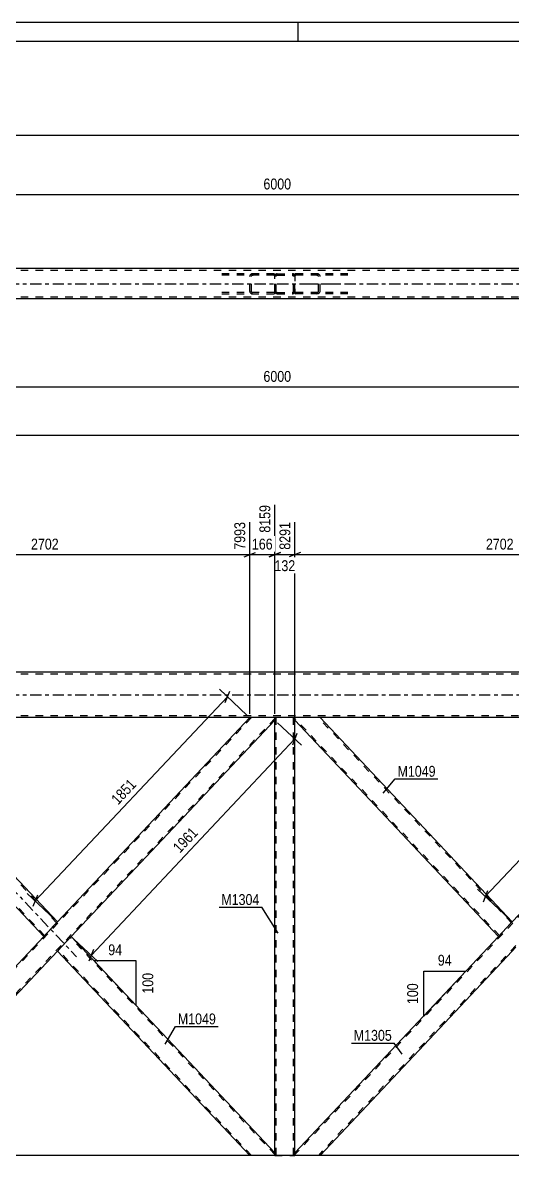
# Model space of a CAD drawing. Header units: millimetres. Extents: x -82 to 1107, y -663 to 178.
# Drawn here: x 194.4 to 323.5, y -121.6 to 177.5 of the extents above; entities that cross this region are included whole.
import ezdxf

# ---------------------------------------------------------------- set-up
doc = ezdxf.new("R2010")
doc.units = ezdxf.units.MM
doc.linetypes.add('DXK_LINE_DOT2', pattern=[3.9198, 1.9599, -1.9599])
doc.linetypes.add('DXK_LINE_DOT3', pattern=[5.9187, 2.979, -0.9799, 0.9799, -0.9799])
doc.styles.add('Arial Narrow', font='ARIALN.TTF', dxfattribs={"height": 0.2})

# ---------------------------------------------------------------- blocks, each defined once
blk = doc.blocks.new('Unknown-348431369-1163')
at = {"color": 5, "linetype": 'Continuous'}
for p, q in [((1107.01, 177.55), (-81.99, 177.55)), ((267.01, 172.55), (267.01, 177.55)), ((1102.01, 172.55), (-76.99, 172.55))]:
    blk.add_line(p, q, dxfattribs=at)
blk = doc.blocks.new('Part-348431369-1482 - 1390')
at = {"color": 2, "linetype": 'Continuous'}
for p, q in [((381.55, 6), (145.55, 6)), ((377.05, -6), (150.05, -6))]:
    blk.add_line(p, q, dxfattribs=at)
at = {"color": 7, "linetype": 'DXK_LINE_DOT2'}
for p, q in [((991.54, 5.52), (12.9, 5.52)), ((991.54, -5.52), (12.9, -5.52))]:
    blk.add_line(p, q, dxfattribs=at)
at = {"color": 7, "linetype": 'DXK_LINE_DOT3'}
blk.add_line((12.9, 0), (991.54, 0), dxfattribs=at)
blk = doc.blocks.new('Part-348431369-1497 - 1390')
at = {"color": 2, "linetype": 'Continuous'}
blk.add_line((865.94, -121.6), (141.14, -121.6), dxfattribs=at)
blk = doc.blocks.new('Part-348431369-1593 - 1390')
at = {"color": 7, "linetype": 'DXK_LINE_DOT3'}
blk.add_line((142.33, 1.28), (208.58, -69.16), dxfattribs=at)
at = {"color": 7, "linetype": 'DXK_LINE_DOT2'}
for p, q in [((152.81, -6), (146.18, -6)), ((146.18, -6.48), (146.18, -6)), ((200.14, -63.57), (146.18, -6.19)), ((203.32, -60.18), (152.37, -6)), ((203.51, -59.98), (203.1, -60.41)), ((200.14, -63.57), (200.15, -63.55))]:
    blk.add_line(p, q, dxfattribs=at)
at = {"color": 2, "linetype": 'Continuous'}
for p, q in [((146.18, -6.66), (146.18, -6.48)), ((199.92, -63.8), (146.18, -6.66)), ((203.54, -59.95), (152.81, -6)), ((203.1, -60.41), (199.92, -63.8)), ((203.54, -59.95), (203.1, -60.41))]:
    blk.add_line(p, q, dxfattribs=at)
blk = doc.blocks.new('Part-348431369-1727 - 1390')
at = {"color": 2, "linetype": 'Continuous'}
for p, q in [((207.16, -63.8), (203.54, -67.65)), ((260.9, -120.94), (207.16, -63.8)), ((254.27, -121.6), (203.54, -67.65)), ((260.9, -121.6), (260.9, -120.94))]:
    blk.add_line(p, q, dxfattribs=at)
at = {"color": 7, "linetype": 'DXK_LINE_DOT2'}
for p, q in [((260.9, -121.41), (206.94, -64.03)), ((203.76, -67.42), (203.78, -67.4)), ((254.71, -121.6), (203.76, -67.42)), ((260.9, -121.6), (254.27, -121.6))]:
    blk.add_line(p, q, dxfattribs=at)
blk = doc.blocks.new('Part-348431369-1820 - 1390')
at = {"color": 2, "linetype": 'Continuous'}
for p, q in [((266.18, -6.66), (266.18, -6)), ((319.92, -63.8), (266.18, -6.66)), ((323.54, -59.95), (272.81, -6)), ((323.1, -60.41), (319.92, -63.8)), ((323.54, -59.95), (323.1, -60.41))]:
    blk.add_line(p, q, dxfattribs=at)
at = {"color": 7, "linetype": 'DXK_LINE_DOT2'}
for p, q in [((272.81, -6), (266.18, -6)), ((320.14, -63.57), (266.18, -6.19)), ((323.32, -60.18), (272.37, -6)), ((323.51, -59.98), (323.1, -60.41)), ((320.14, -63.57), (320.15, -63.55))]:
    blk.add_line(p, q, dxfattribs=at)
blk = doc.blocks.new('Part-348431369-1825 - 1390')
at = {"color": 7, "linetype": 'DXK_LINE_DOT2'}
for p, q in [((374.71, -6), (266.18, -121.41)), ((380.9, -6.19), (272.37, -121.6)), ((380.9, -6), (374.27, -6)), ((380.9, -6.48), (380.9, -6)), ((323.54, -59.95), (319.92, -63.8)), ((327.16, -63.8), (323.54, -67.65)), ((272.81, -121.6), (266.18, -121.6))]:
    blk.add_line(p, q, dxfattribs=at)
at = {"color": 2, "linetype": 'Continuous'}
for p, q in [((374.27, -6), (323.54, -59.95)), ((380.9, -6.66), (327.16, -63.8)), ((380.9, -6.66), (380.9, -6.48)), ((266.18, -120.94), (319.92, -63.8)), ((323.54, -67.65), (272.81, -121.6)), ((266.18, -121.6), (266.18, -120.94))]:
    blk.add_line(p, q, dxfattribs=at)
blk = doc.blocks.new('Part-348431369-1850 - 1390')
at = {"color": 7, "linetype": 'DXK_LINE_DOT2'}
for p, q in [((254.71, -6), (146.18, -121.41)), ((260.9, -6.19), (152.37, -121.6)), ((260.9, -6), (254.27, -6)), ((203.54, -59.95), (199.92, -63.8)), ((207.16, -63.8), (203.54, -67.65)), ((152.81, -121.6), (146.18, -121.6))]:
    blk.add_line(p, q, dxfattribs=at)
at = {"color": 2, "linetype": 'Continuous'}
for p, q in [((254.27, -6), (203.54, -59.95)), ((260.9, -6.66), (207.16, -63.8)), ((260.9, -6.66), (260.9, -6)), ((146.18, -120.94), (199.92, -63.8)), ((203.54, -67.65), (152.81, -121.6)), ((146.18, -121.6), (146.18, -120.94))]:
    blk.add_line(p, q, dxfattribs=at)
blk = doc.blocks.new('Part-348431369-1855 - 1390')
at = {"color": 7, "linetype": 'DXK_LINE_DOT2'}
for p, q in [((266.18, -6), (260.9, -6)), ((260.9, -6.66), (260.9, -6)), ((261.22, -121.6), (261.22, -6)), ((265.86, -121.6), (265.86, -6)), ((266.18, -6.66), (266.18, -6)), ((260.9, -121.6), (260.9, -120.94)), ((260.9, -121.6), (266.18, -121.6)), ((266.18, -121.6), (266.18, -120.94))]:
    blk.add_line(p, q, dxfattribs=at)
at = {"color": 2, "linetype": 'Continuous'}
for p, q in [((260.9, -120.94), (260.9, -6.66)), ((266.18, -120.94), (266.18, -6.66))]:
    blk.add_line(p, q, dxfattribs=at)
blk = doc.blocks.new('Part-348431369-3774 - 3591')
at = {"color": 7, "linetype": 'DXK_LINE_DOT2'}
for p, q in [((260.64, 111.22), (246.91, 111.22)), ((260.64, 110.9), (246.91, 110.9)), ((254.34, 110.83), (254.27, 110.58)), ((254.71, 110.58), (254.75, 110.71)), ((255.15, 111.22), (254.82, 111.17)), ((254.98, 110.88), (255.15, 110.9)), ((260.64, 111.22), (260.9, 111.19)), ((260.64, 110.9), (260.81, 110.88)), ((260.81, 110.88), (260.9, 110.84)), ((260.9, 105.98), (260.9, 111.19)), ((254.27, 106.58), (254.27, 110.58)), ((254.71, 106.58), (254.71, 110.58)), ((260.64, 106.26), (246.91, 106.26)), ((246.91, 105.94), (260.64, 105.94)), ((254.27, 106.58), (254.34, 106.34)), ((254.75, 106.46), (254.71, 106.58)), ((254.82, 105.99), (255.15, 105.94)), ((255.15, 106.26), (254.98, 106.29)), ((260.81, 106.29), (260.64, 106.26)), ((260.64, 105.94), (260.9, 105.98)), ((260.9, 106.33), (260.81, 106.29))]:
    blk.add_line(p, q, dxfattribs=at)
at = {"color": 7, "linetype": 'DXK_LINE_DOT3'}
blk.add_line((249.66, 108.58), (257.9, 108.58), dxfattribs=at)
at = {"color": 7, "linetype": 'DXK_LINE_DOT2'}
for centre, radius, start, end in [((255.02, 110.4), 0.802, 104.5547, 147.5896), ((255.08, 110.49), 0.401, 104.5547, 147.5896), ((255.02, 106.77), 0.802, 212.4104, 255.4453), ((255.08, 106.68), 0.401, 212.4104, 255.4453)]:
    blk.add_arc(centre, radius, start, end, dxfattribs=at)
blk = doc.blocks.new('Part-348431369-3792 - 3591')
at = {"color": 7, "linetype": 'DXK_LINE_DOT2'}
for p, q in [((266.44, 111.22), (266.18, 111.19)), ((266.18, 111.19), (266.18, 105.98)), ((266.18, 110.84), (266.27, 110.88)), ((266.27, 110.88), (266.44, 110.9)), ((280.17, 111.22), (266.44, 111.22)), ((280.17, 110.9), (266.44, 110.9)), ((272.26, 111.17), (271.93, 111.22)), ((271.93, 110.9), (272.1, 110.88)), ((272.33, 110.71), (272.37, 110.58)), ((272.81, 110.58), (272.74, 110.83)), ((272.37, 106.58), (272.37, 110.58)), ((272.81, 106.58), (272.81, 110.58)), ((266.27, 106.29), (266.18, 106.33)), ((266.18, 105.98), (266.44, 105.94)), ((266.44, 106.26), (266.27, 106.29)), ((280.17, 106.26), (266.44, 106.26)), ((280.17, 105.94), (266.44, 105.94)), ((272.1, 106.29), (271.93, 106.26)), ((271.93, 105.94), (272.26, 105.99)), ((272.37, 106.58), (272.33, 106.46)), ((272.74, 106.34), (272.81, 106.58))]:
    blk.add_line(p, q, dxfattribs=at)
at = {"color": 7, "linetype": 'DXK_LINE_DOT3'}
blk.add_line((269.18, 108.58), (277.42, 108.58), dxfattribs=at)
at = {"color": 7, "linetype": 'DXK_LINE_DOT2'}
for centre, radius, start, end in [((272, 110.49), 0.401, 32.4104, 75.4453), ((272.06, 110.4), 0.802, 32.4104, 75.4453), ((272, 106.68), 0.401, 284.5547, 327.5896), ((272.06, 106.77), 0.802, 284.5547, 327.5896)]:
    blk.add_arc(centre, radius, start, end, dxfattribs=at)
blk = doc.blocks.new('Part-348431369-3805 - 3591')
at = {"color": 7, "linetype": 'DXK_LINE_DOT2'}
for p, q in [((991.54, 112.1), (12.9, 112.1)), ((991.54, 105.06), (12.9, 105.06))]:
    blk.add_line(p, q, dxfattribs=at)
at = {"color": 2, "linetype": 'Continuous'}
for p, q in [((381.55, 112.58), (145.55, 112.58)), ((381.55, 104.58), (145.55, 104.58))]:
    blk.add_line(p, q, dxfattribs=at)
at = {"color": 7, "linetype": 'DXK_LINE_DOT3'}
blk.add_line((12.9, 108.58), (991.54, 108.58), dxfattribs=at)
blk = doc.blocks.new('Part-348431369-3806 - 3591')
at = {"color": 7, "linetype": 'DXK_LINE_DOT2'}
for p, q in [((260.95, 110.83), (260.9, 110.58)), ((261.22, 110.58), (261.24, 110.71)), ((261.54, 111.22), (261.3, 111.17)), ((261.42, 110.88), (261.54, 110.9)), ((261.54, 111.22), (265.54, 111.22)), ((261.54, 110.9), (265.54, 110.9)), ((265.78, 111.17), (265.54, 111.22)), ((265.54, 110.9), (265.66, 110.88)), ((265.84, 110.71), (265.86, 110.58)), ((266.18, 110.58), (266.13, 110.83)), ((260.9, 106.58), (260.9, 110.58)), ((261.22, 106.58), (261.22, 110.58)), ((265.86, 106.58), (265.86, 110.58)), ((266.18, 106.58), (266.18, 110.58)), ((260.9, 106.58), (260.95, 106.34)), ((261.24, 106.46), (261.22, 106.58)), ((261.3, 105.99), (261.54, 105.94)), ((261.54, 106.26), (261.42, 106.29)), ((261.54, 106.26), (265.54, 106.26)), ((261.54, 105.94), (265.54, 105.94)), ((265.66, 106.29), (265.54, 106.26)), ((265.54, 105.94), (265.78, 105.99)), ((265.86, 106.58), (265.84, 106.46)), ((266.13, 106.34), (266.18, 106.58))]:
    blk.add_line(p, q, dxfattribs=at)
at = {"color": 7, "linetype": 'DXK_LINE_DOT3'}
blk.add_line((263.54, 108.58), (263.54, 108.58), dxfattribs=at)
at = {"color": 7, "linetype": 'DXK_LINE_DOT2'}
for centre, radius, start, end in [((261.54, 110.58), 0.64, 112.5, 157.5), ((261.54, 110.58), 0.32, 112.5, 157.5), ((265.54, 110.58), 0.32, 22.5, 67.5), ((265.54, 110.58), 0.64, 22.5, 67.5), ((261.54, 106.58), 0.64, 202.5, 247.5), ((261.54, 106.58), 0.32, 202.5, 247.5), ((265.54, 106.58), 0.32, 292.5, 337.5), ((265.54, 106.58), 0.64, 292.5, 337.5)]:
    blk.add_arc(centre, radius, start, end, dxfattribs=at)
blk = doc.blocks.new('StraightDimension-348431369-15277 - 1390')
at = {"color": 7, "linetype": 'Continuous'}
for p, q in [((266.18, -5.66), (266.18, 45.66)), ((374.27, -5), (374.27, 47.49)), ((267.68, 37.65), (264.68, 36.45)), ((266.18, 37.05), (374.27, 37.05)), ((372.77, 36.45), (375.77, 37.65))]:
    blk.add_line(p, q, dxfattribs=at)
at = {"color": 0, "linetype": 'Continuous'}
blk.add_wipeout([(373.67, 48.09), (369.47, 48.09), (369.47, 37.75), (373.67, 37.75)], dxfattribs=at)
at = {"color": 0}
blk.add_wipeout([(324.48, 37.8), (324.48, 42), (315.97, 42), (315.97, 37.8)], dxfattribs=at)
at = {"color": 3, "linetype": 'Continuous', "style": 'Arial Narrow'}
blk.add_text('10993', height=2.863, rotation=90.0002, dxfattribs=at).set_placement((373.07, 38.35))
at = {"color": 3, "style": 'Arial Narrow'}
blk.add_text('2702', height=2.863, dxfattribs=at).set_placement((316.57, 38.4))
blk = doc.blocks.new('StraightDimension-348431369-16410 - 1390')
at = {"color": 7, "linetype": 'Continuous'}
for p, q in [((316.4, -53.23), (367.13, 0.72)), ((373.55, -5.31), (365.06, 2.67)), ((366.54, -0.79), (367.72, 2.22)), ((322.81, -59.26), (314.32, -51.28)), ((316.99, -51.73), (315.81, -54.73))]:
    blk.add_line(p, q, dxfattribs=at)
at = {"color": 0}
blk.add_wipeout([(344.14, -22.64), (341.08, -19.77), (335.24, -25.97), (338.3, -28.84)], dxfattribs=at)
at = {"color": 3, "style": 'Arial Narrow'}
blk.add_text('1851', height=2.863, rotation=46.7591, dxfattribs=at).set_placement((338.28, -28))
blk = doc.blocks.new('StraightDimension-348431369-15278 - 1390')
at = {"color": 7, "linetype": 'Continuous'}
for p, q in [((260.9, -5), (260.9, 50.16)), ((266.18, -5.66), (266.18, 45.66)), ((259.4, 36.45), (262.4, 37.65)), ((260.9, 37.05), (266.18, 37.05)), ((267.68, 37.65), (264.68, 36.45))]:
    blk.add_line(p, q, dxfattribs=at)
at = {"color": 0}
blk.add_wipeout([(266.88, 32.1), (266.88, 36.3), (260.2, 36.3), (260.2, 32.1)], dxfattribs=at)
at = {"color": 3, "style": 'Arial Narrow'}
blk.add_text('132', height=2.863, dxfattribs=at).set_placement((260.8, 32.7))
at = {"color": 0, "linetype": 'Continuous'}
blk.add_wipeout([(265.58, 46.26), (261.38, 46.26), (261.38, 37.75), (265.58, 37.75)], dxfattribs=at)
at = {"color": 3, "linetype": 'Continuous', "style": 'Arial Narrow'}
blk.add_text('8291', height=2.863, rotation=90.0002, dxfattribs=at).set_placement((264.98, 38.35))
blk = doc.blocks.new('StraightDimension-348431369-15279 - 1390')
at = {"color": 7, "linetype": 'Continuous'}
for p, q in [((260.9, -5), (260.9, 50.16)), ((254.27, -5), (254.27, 45.66)), ((252.77, 36.45), (255.77, 37.65)), ((254.27, 37.05), (260.9, 37.05)), ((262.4, 37.65), (259.4, 36.45))]:
    blk.add_line(p, q, dxfattribs=at)
at = {"color": 0}
blk.add_wipeout([(260.93, 37.8), (260.93, 42), (254.24, 42), (254.24, 37.8)], dxfattribs=at)
at = {"color": 0, "linetype": 'Continuous'}
blk.add_wipeout([(260.3, 50.76), (256.1, 50.76), (256.1, 42.25), (260.3, 42.25)], dxfattribs=at)
at = {"color": 3, "linetype": 'Continuous', "style": 'Arial Narrow'}
blk.add_text('8159', height=2.863, rotation=90.0002, dxfattribs=at).set_placement((259.7, 42.85))
at = {"color": 3, "style": 'Arial Narrow'}
blk.add_text('166', height=2.863, dxfattribs=at).set_placement((254.84, 38.4))
blk = doc.blocks.new('StraightDimension-348431369-15280 - 1390')
at = {"color": 7, "linetype": 'Continuous'}
for p, q in [((146.18, -5), (146.18, 45.66)), ((254.27, -5), (254.27, 45.66)), ((147.68, 37.65), (144.68, 36.45)), ((146.18, 37.05), (254.27, 37.05)), ((252.77, 36.45), (255.77, 37.65))]:
    blk.add_line(p, q, dxfattribs=at)
at = {"color": 0, "linetype": 'Continuous'}
blk.add_wipeout([(253.67, 46.26), (249.47, 46.26), (249.47, 37.75), (253.67, 37.75)], dxfattribs=at)
at = {"color": 0}
blk.add_wipeout([(204.48, 37.8), (204.48, 42), (195.97, 42), (195.97, 37.8)], dxfattribs=at)
at = {"color": 3, "linetype": 'Continuous', "style": 'Arial Narrow'}
blk.add_text('7993', height=2.863, rotation=90.0002, dxfattribs=at).set_placement((253.07, 38.35))
at = {"color": 3, "style": 'Arial Narrow'}
blk.add_text('2702', height=2.863, dxfattribs=at).set_placement((196.57, 38.4))
blk = doc.blocks.new('StraightDimension-348431369-16374 - 1390')
at = {"color": 7, "linetype": 'Continuous'}
for p, q in [((253.55, -5.31), (246.32, 1.48)), ((247.81, -1.98), (248.99, 1.03)), ((197.66, -54.42), (248.4, -0.47)), ((202.81, -59.26), (195.59, -52.47)), ((198.26, -52.92), (197.07, -55.92))]:
    blk.add_line(p, q, dxfattribs=at)
at = {"color": 0}
blk.add_wipeout([(225.4, -23.83), (222.34, -20.96), (216.51, -27.16), (219.57, -30.03)], dxfattribs=at)
at = {"color": 3, "style": 'Arial Narrow'}
blk.add_text('1851', height=2.863, rotation=46.7591, dxfattribs=at).set_placement((219.54, -29.19))
blk = doc.blocks.new('StraightDimension-348431369-16395 - 1390')
at = {"color": 7, "linetype": 'Continuous'}
for p, q in [((261.63, -7.35), (267.94, -13.28)), ((212.45, -68.78), (266.19, -11.64)), ((265.6, -13.14), (266.78, -10.13)), ((207.89, -64.49), (214.2, -70.42)), ((213.04, -67.27), (211.86, -70.28))]:
    blk.add_line(p, q, dxfattribs=at)
at = {"color": 0}
blk.add_wipeout([(241.69, -36.59), (238.63, -33.71), (232.8, -39.91), (235.86, -42.79)], dxfattribs=at)
at = {"color": 3, "style": 'Arial Narrow'}
blk.add_text('1961', height=2.863, rotation=46.7591, dxfattribs=at).set_placement((235.83, -41.94))
blk = doc.blocks.new('AngleDimension-348431369-16647 - 1390')
at = {"color": 7, "linetype": 'Continuous'}
for p, q in [((220.7, -78.2), (213.23, -70.25)), ((224.32, -70.25), (213.23, -70.25)), ((224.32, -82.05), (213.23, -70.25)), ((224.32, -82.05), (224.32, -70.25))]:
    blk.add_line(p, q, dxfattribs=at)
at = {"color": 0}
for points in [[(221.2, -69.35), (221.2, -65.15), (216.35, -65.15), (216.35, -69.35)], [(229.42, -72.8), (225.22, -72.8), (225.22, -79.49), (229.42, -79.49)]]:
    blk.add_wipeout(points, dxfattribs=at)
at = {"color": 3, "style": 'Arial Narrow'}
blk.add_text('94', height=2.863, dxfattribs=at).set_placement((216.95, -68.75))
blk.add_text('100', height=2.863, rotation=90.0002, dxfattribs=at).set_placement((228.82, -78.89))
blk = doc.blocks.new('AngleDimension-348431369-16674 - 1390')
at = {"color": 7, "linetype": 'Continuous'}
for p, q in [((300.17, -73), (311.27, -73)), ((300.17, -84.8), (311.27, -73)), ((300.17, -84.8), (300.17, -73)), ((304.34, -80.36), (311.27, -73))]:
    blk.add_line(p, q, dxfattribs=at)
at = {"color": 0}
for points in [[(308.15, -72.1), (308.15, -67.9), (303.29, -67.9), (303.29, -72.1)], [(299.27, -75.55), (295.07, -75.55), (295.07, -82.24), (299.27, -82.24)]]:
    blk.add_wipeout(points, dxfattribs=at)
at = {"color": 3, "style": 'Arial Narrow'}
blk.add_text('94', height=2.863, dxfattribs=at).set_placement((303.89, -71.5))
blk.add_text('100', height=2.863, rotation=90.0002, dxfattribs=at).set_placement((298.67, -81.64))
blk = doc.blocks.new('StraightDimension-348431369-3866 - 3591')
at = {"color": 7, "linetype": 'Continuous'}
for p, q in [((141.55, 99.21), (141.55, 78.94)), ((381.55, 98.34), (381.55, 78.94)), ((143.05, 81.94), (140.05, 80.74)), ((141.55, 81.34), (381.55, 81.34)), ((380.05, 80.74), (383.05, 81.94))]:
    blk.add_line(p, q, dxfattribs=at)
at = {"color": 0}
blk.add_wipeout([(265.81, 82.09), (265.81, 86.29), (257.29, 86.29), (257.29, 82.09)], dxfattribs=at)
at = {"color": 3, "style": 'Arial Narrow'}
blk.add_text('6000', height=2.863, dxfattribs=at).set_placement((257.89, 82.69))
blk = doc.blocks.new('StraightDimension-348431369-10660 - 3591')
at = {"color": 7, "linetype": 'Continuous'}
blk.add_line((0, 147.86), (1004.44, 147.86), dxfattribs=at)
blk = doc.blocks.new('StraightDimension-348431369-3921 - 3591')
at = {"color": 7, "linetype": 'Continuous'}
for p, q in [((141.55, 124.48), (141.55, 140.76)), ((381.55, 118.38), (381.55, 142.59)), ((143.05, 132.75), (140.05, 131.55)), ((141.55, 132.15), (381.55, 132.15)), ((380.05, 131.55), (383.05, 132.75))]:
    blk.add_line(p, q, dxfattribs=at)
at = {"color": 0, "linetype": 'Continuous'}
blk.add_wipeout([(380.95, 143.19), (376.75, 143.19), (376.75, 132.85), (380.95, 132.85)], dxfattribs=at)
at = {"color": 0}
blk.add_wipeout([(265.81, 132.9), (265.81, 137.1), (257.29, 137.1), (257.29, 132.9)], dxfattribs=at)
at = {"color": 3, "linetype": 'Continuous', "style": 'Arial Narrow'}
blk.add_text('11175', height=2.863, rotation=90.0002, dxfattribs=at).set_placement((380.35, 133.45))
at = {"color": 3, "style": 'Arial Narrow'}
blk.add_text('6000', height=2.863, dxfattribs=at).set_placement((257.89, 133.5))
blk = doc.blocks.new('StraightDimension-348431369-4084 - 3591')
at = {"color": 7, "linetype": 'Continuous'}
blk.add_line((-1, 68.63), (1005.44, 68.63), dxfattribs=at)
blk = doc.blocks.new('Mark-348431369-1723 - 1390')
at = {"color": 0}
blk.add_wipeout([(245.37, -87), (245.37, -84), (235.31, -84), (235.31, -87)], dxfattribs=at)
blk.add_wipeout([(245.37, -87), (245.37, -84), (235.31, -84), (235.31, -87)], dxfattribs=at)
at = {"color": 30, "linetype": 'Continuous'}
for p, q in [((231.97, -92.21), (234.71, -87.6)), ((234.71, -87.6), (245.97, -87.6))]:
    blk.add_line(p, q, dxfattribs=at)
at = {"color": 3, "style": 'Arial Narrow'}
blk.add_text('M1049', height=2.863, dxfattribs=at).set_placement((235.31, -87))
blk = doc.blocks.new('Mark-348431369-1816 - 1390')
at = {"color": 0}
blk.add_wipeout([(303.31, -21.6), (303.31, -18.6), (293.26, -18.6), (293.26, -21.6)], dxfattribs=at)
blk.add_wipeout([(303.31, -21.6), (303.31, -18.6), (293.26, -18.6), (293.26, -21.6)], dxfattribs=at)
at = {"color": 30, "linetype": 'Continuous'}
for p, q in [((289.45, -25.99), (292.66, -22.2)), ((292.66, -22.2), (303.91, -22.2))]:
    blk.add_line(p, q, dxfattribs=at)
at = {"color": 3, "style": 'Arial Narrow'}
blk.add_text('M1049', height=2.863, dxfattribs=at).set_placement((293.26, -21.6))
blk = doc.blocks.new('Mark-348431369-1821 - 1390')
at = {"color": 0}
blk.add_wipeout([(291.76, -91.34), (291.76, -88.34), (281.71, -88.34), (281.71, -91.34)], dxfattribs=at)
blk.add_wipeout([(291.76, -91.34), (291.76, -88.34), (281.71, -88.34), (281.71, -91.34)], dxfattribs=at)
at = {"color": 30, "linetype": 'Continuous'}
for p in [(281.11, -91.94), (294.48, -94.91)]:
    blk.add_line(p, (292.36, -91.94), dxfattribs=at)
at = {"color": 3, "style": 'Arial Narrow'}
blk.add_text('M1305', height=2.863, dxfattribs=at).set_placement((281.71, -91.34))
blk = doc.blocks.new('Mark-348431369-1851 - 1390')
at = {"color": 0}
blk.add_wipeout([(256.83, -55.48), (256.83, -52.48), (246.78, -52.48), (246.78, -55.48)], dxfattribs=at)
blk.add_wipeout([(256.83, -55.48), (256.83, -52.48), (246.78, -52.48), (246.78, -55.48)], dxfattribs=at)
at = {"color": 30, "linetype": 'Continuous'}
for p in [(246.18, -56.08), (261.81, -62.9)]:
    blk.add_line(p, (257.43, -56.08), dxfattribs=at)
at = {"color": 3, "style": 'Arial Narrow'}
blk.add_text('M1304', height=2.863, dxfattribs=at).set_placement((246.78, -55.48))

msp = doc.modelspace()

# ---------------------------------------------------------------- block references
for name in ['Unknown-348431369-1163', 'Part-348431369-3805 - 3591', 'Part-348431369-3774 - 3591', 'Part-348431369-3806 - 3591', 'Part-348431369-3792 - 3591', 'Part-348431369-1482 - 1390', 'Part-348431369-1593 - 1390', 'Part-348431369-1850 - 1390', 'Part-348431369-1855 - 1390', 'Part-348431369-1820 - 1390', 'Part-348431369-1825 - 1390', 'Part-348431369-1727 - 1390', 'Part-348431369-1497 - 1390']:
    msp.add_blockref(name, (0, 0))

# ---------------------------------------------------------------- next in the draw order: block references
for name in ['StraightDimension-348431369-10660 - 3591', 'StraightDimension-348431369-3866 - 3591', 'StraightDimension-348431369-15277 - 1390', 'Mark-348431369-1816 - 1390', 'AngleDimension-348431369-16674 - 1390', 'Mark-348431369-1723 - 1390', 'Mark-348431369-1821 - 1390']:
    msp.add_blockref(name, (0, 0))

# ---------------------------------------------------------------- next in the draw order: block references
for name in ['StraightDimension-348431369-3921 - 3591', 'StraightDimension-348431369-4084 - 3591', 'StraightDimension-348431369-15278 - 1390', 'StraightDimension-348431369-16410 - 1390']:
    msp.add_blockref(name, (0, 0))

# ---------------------------------------------------------------- next in the draw order: block references
msp.add_blockref('StraightDimension-348431369-15279 - 1390', (0, 0))

# ---------------------------------------------------------------- next in the draw order: block references
msp.add_blockref('StraightDimension-348431369-15280 - 1390', (0, 0))

# ---------------------------------------------------------------- next in the draw order: block references
msp.add_blockref('StraightDimension-348431369-16374 - 1390', (0, 0))

# ---------------------------------------------------------------- next in the draw order: block references
msp.add_blockref('StraightDimension-348431369-16395 - 1390', (0, 0))

# ---------------------------------------------------------------- next in the draw order: block references
for name in ['Mark-348431369-1851 - 1390', 'AngleDimension-348431369-16647 - 1390']:
    msp.add_blockref(name, (0, 0))

doc.saveas('drawing.dxf')
